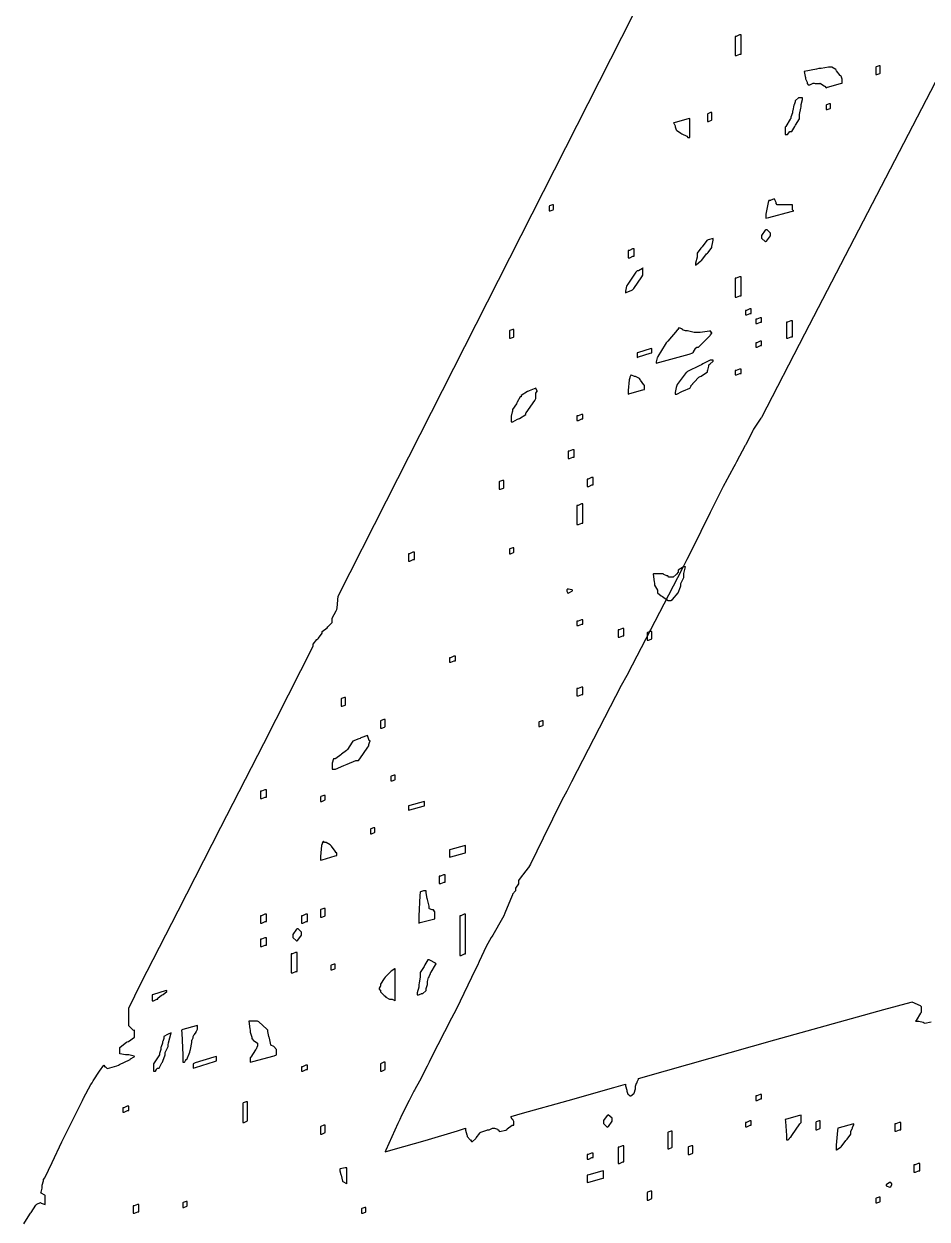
# Model space of a CAD drawing. Extents: x 44 to 313, y 66 to 291.
# Drawn here: x 192.81 to 214.56, y 224.68 to 253.45 of the extents above; entities that cross this region are included whole.
import ezdxf

# ---------------------------------------------------------------- set-up
doc = ezdxf.new("R2010")
doc.units = 0
doc.header["$MEASUREMENT"] = 0

msp = doc.modelspace()

# ---------------------------------------------------------------- linework, layer by layer
at = {"color": 40}
for points in [[(222.02, 266.04), (211.605, 245.984), (210.572, 243.982), (210.555, 243.964), (210.378, 243.699), (210.362, 243.663), (210.344, 243.629), (210.193, 243.328), (210.185, 243.31), (210.175, 243.302), (209.973, 242.914), (209.939, 242.852), (209.903, 242.791), (209.699, 242.404), (209.69, 242.394), (209.646, 242.316), (209.338, 241.689), (208.889, 240.779), (208.774, 240.558), (208.659, 240.338), (207.459, 238.02), (207.327, 237.772), (207.195, 237.526), (205.996, 235.206), (205.882, 234.986), (205.766, 234.765), (205.317, 233.857), (205.008, 233.23), (204.964, 233.15), (204.954, 233.142), (204.84, 232.992), (204.823, 232.974), (204.806, 232.958), (204.717, 232.838), (204.717, 232.797), (204.717, 232.753), (204.647, 232.654), (204.647, 232.621), (204.647, 232.587), (204.575, 232.508), (204.575, 232.481), (204.566, 232.472), (204.391, 232.049), (204.365, 231.987), (204.337, 231.925), (204.099, 231.52), (204.082, 231.492), (204.064, 231.466), (203.944, 231.246), (203.773, 230.885), (203.729, 230.787), (203.685, 230.699), (203.217, 229.729), (203.164, 229.622), (203.11, 229.518), (202.609, 228.548), (202.565, 228.46), (202.521, 228.363), (202.335, 228.005), (202.22, 227.806), (202.212, 227.788), (202.202, 227.762), (202.088, 227.542), (201.903, 227.181), (201.859, 227.083), (201.815, 226.986), (201.523, 226.343), (201.506, 226.307), (201.699, 226.361), (202.476, 226.577), (203.252, 226.81), (203.447, 226.872), (203.447, 226.828), (203.473, 226.713), (203.483, 226.696), (203.483, 226.669), (203.553, 226.59), (203.553, 226.59), (203.561, 226.59), (203.589, 226.554), (203.589, 226.554), (203.615, 226.554), (203.684, 226.616), (203.693, 226.624), (203.702, 226.642), (203.79, 226.749), (203.799, 226.766), (203.816, 226.775), (203.958, 226.828), (203.976, 226.836), (204.01, 226.836), (204.09, 226.872), (204.118, 226.872), (204.144, 226.872), (204.213, 226.846), (204.222, 226.836), (204.231, 226.836), (204.258, 226.8), (204.258, 226.8), (204.266, 226.792), (204.417, 226.828), (204.435, 226.836), (204.451, 226.854), (204.571, 226.942), (204.611, 226.942), (204.611, 226.96), (204.611, 227), (204.611, 227.013), (204.611, 227.031), (204.584, 227.083), (204.575, 227.083), (204.566, 227.083), (204.541, 227.137), (204.541, 227.153), (204.814, 227.233), (205.916, 227.542), (207.018, 227.852), (207.293, 227.93), (207.293, 227.896), (207.327, 227.788), (207.327, 227.788), (207.327, 227.762), (207.353, 227.692), (207.363, 227.682), (207.371, 227.682), (207.397, 227.648), (207.397, 227.648), (207.424, 227.648), (207.494, 227.71), (207.504, 227.718), (207.504, 227.718), (207.54, 227.824), (207.54, 227.858), (207.54, 227.886), (207.564, 227.957), (207.574, 227.965), (207.574, 227.992), (207.61, 228.051), (207.61, 228.071), (208.262, 228.257), (210.889, 229.003), (213.519, 229.729), (214.172, 229.905), (214.188, 229.915), (214.391, 229.827), (214.419, 229.799), (214.419, 229.783), (214.419, 229.742), (214.419, 229.729), (214.419, 229.712), (214.419, 229.672), (214.419, 229.658), (214.401, 229.642), (214.295, 229.464), (214.277, 229.446), (214.277, 229.446), (214.313, 229.446), (214.313, 229.446), (214.357, 229.446), (214.461, 229.421), (214.489, 229.412), (214.505, 229.403), (214.656, 229.43)], [(192.81, 224.571), (192.951, 224.8), (192.969, 224.826), (192.986, 224.844), (193.1, 225.02), (193.11, 225.036), (193.118, 225.046), (193.208, 225.082), (193.216, 225.072), (193.225, 225.064), (193.322, 225.036), (193.322, 225.036), (193.322, 225.09), (193.322, 225.21), (193.322, 225.249), (193.313, 225.258), (193.225, 225.311), (193.216, 225.319), (193.225, 225.329), (193.252, 225.428), (193.252, 225.461), (193.252, 225.505), (193.286, 225.604), (193.286, 225.637), (193.313, 225.681), (193.493, 226.044), (193.727, 226.545), (193.781, 226.66), (193.842, 226.784), (194.076, 227.251), (194.222, 227.543), (194.24, 227.578), (194.248, 227.595), (194.423, 227.921), (194.451, 227.965), (194.477, 228.009), (194.631, 228.243), (194.733, 228.388), (194.733, 228.388), (194.733, 228.388), (194.759, 228.353), (194.769, 228.353), (194.777, 228.353), (194.804, 228.317), (194.804, 228.317), (194.82, 228.309), (195.05, 228.371), (195.086, 228.388), (195.112, 228.406), (195.351, 228.521), (195.369, 228.53), (195.377, 228.539), (195.465, 228.592), (195.475, 228.6), (195.465, 228.61), (195.34, 228.636), (195.298, 228.636), (195.254, 228.636), (195.122, 228.662), (195.122, 228.67), (195.122, 228.688), (195.122, 228.728), (195.122, 228.74), (195.122, 228.758), (195.122, 228.8), (195.122, 228.812), (195.13, 228.822), (195.281, 228.945), (195.298, 228.953), (195.325, 228.962), (195.475, 229.062), (195.475, 229.093), (195.475, 229.111), (195.475, 229.152), (195.475, 229.165), (195.475, 229.183), (195.475, 229.223), (195.475, 229.235), (195.453, 229.228), (195.333, 229.34), (195.333, 229.376), (195.333, 229.43), (195.333, 229.549), (195.333, 229.588), (195.333, 229.632), (195.333, 229.731), (195.333, 229.765), (195.629, 230.352), (196.523, 232.108), (197.556, 234.122), (198.586, 236.135), (199.482, 237.892), (199.778, 238.478), (199.778, 238.522), (199.867, 238.638), (199.885, 238.654), (199.901, 238.672), (199.989, 238.792), (199.989, 238.831), (199.989, 238.831), (200.113, 238.92), (200.131, 238.937), (200.148, 238.955), (200.237, 239.047), (200.237, 239.077), (200.237, 239.149), (200.332, 239.325), (200.342, 239.36), (200.35, 239.396), (200.378, 239.677), (200.378, 239.677), (201.541, 241.97), (213.148, 264.84)]]:
    msp.add_lwpolyline(points, dxfattribs=at)
for points in [[(209.939, 252.695), (209.973, 252.695), (210.052, 252.729), (210.079, 252.729), (210.079, 252.845), (210.079, 253.103), (210.079, 253.188), (210.043, 253.188), (209.965, 253.154), (209.939, 253.154), (209.939, 253.039), (209.939, 252.782), (209.939, 252.695)], [(211.596, 252.306), (211.596, 252.306), (211.621, 252.184), (211.631, 252.166), (211.631, 252.131), (211.667, 252.052), (211.667, 252.024), (211.667, 252.016), (211.693, 251.99), (211.703, 251.99), (211.737, 251.99), (211.816, 252.024), (211.843, 252.024), (211.86, 252.016), (211.974, 252.016), (211.983, 252.024), (211.992, 252.016), (212.08, 251.963), (212.09, 251.954), (212.098, 251.954), (212.126, 251.919), (212.126, 251.919), (212.16, 251.929), (212.477, 252.016), (212.513, 252.024), (212.513, 252.042), (212.513, 252.083), (212.513, 252.096), (212.513, 252.122), (212.487, 252.192), (212.478, 252.2), (212.469, 252.21), (212.38, 252.326), (212.372, 252.342), (212.363, 252.36), (212.266, 252.413), (212.266, 252.413), (212.186, 252.413), (212.009, 252.377), (211.949, 252.377), (211.895, 252.368), (211.596, 252.306), (211.596, 252.306)], [(213.324, 252.236), (213.35, 252.236), (213.421, 252.264), (213.431, 252.272), (213.431, 252.316), (213.431, 252.415), (213.431, 252.448), (213.403, 252.448), (213.333, 252.422), (213.324, 252.413), (213.324, 252.368), (213.324, 252.269), (213.324, 252.236)], [(211.49, 251.671), (211.463, 251.671), (211.393, 251.611), (211.384, 251.601), (211.384, 251.575), (211.358, 251.504), (211.35, 251.495), (211.35, 251.495), (211.322, 251.372), (211.314, 251.354), (211.314, 251.31), (211.278, 251.211), (211.278, 251.178), (211.26, 251.161), (211.154, 250.983), (211.138, 250.965), (211.138, 250.921), (211.138, 250.822), (211.138, 250.789), (211.138, 250.789), (211.173, 250.789), (211.173, 250.789), (211.2, 250.789), (211.257, 250.861), (211.278, 250.861), (211.304, 250.861), (211.375, 250.985), (211.384, 251.001), (211.393, 251.019), (211.49, 251.165), (211.49, 251.214), (211.49, 251.275), (211.516, 251.426), (211.526, 251.46), (211.526, 251.514), (211.56, 251.633), (211.56, 251.671), (211.56, 251.671), (211.507, 251.671), (211.49, 251.671)], [(212.126, 251.39), (212.152, 251.39), (212.222, 251.416), (212.232, 251.424), (212.232, 251.452), (212.232, 251.511), (212.232, 251.531), (212.204, 251.531), (212.134, 251.504), (212.126, 251.495), (212.126, 251.468), (212.126, 251.411), (212.126, 251.39)], [(208.492, 251.001), (208.492, 250.975), (208.518, 250.905), (208.528, 250.895), (208.536, 250.887), (208.623, 250.835), (208.632, 250.825), (208.65, 250.808), (208.774, 250.755), (208.774, 250.755), (208.774, 250.755), (208.799, 250.719), (208.808, 250.719), (208.808, 250.719), (208.844, 250.719), (208.844, 250.719), (208.844, 250.835), (208.844, 251.092), (208.844, 251.178), (208.808, 251.17), (208.49, 251.081), (208.456, 251.072), (208.464, 251.063), (208.492, 251.001), (208.492, 251.001)], [(209.267, 251.108), (209.294, 251.108), (209.364, 251.134), (209.374, 251.142), (209.374, 251.186), (209.374, 251.285), (209.374, 251.318), (209.346, 251.318), (209.276, 251.293), (209.267, 251.284), (209.267, 251.24), (209.267, 251.141), (209.267, 251.108)], [(210.679, 248.779), (210.749, 248.797), (211.288, 248.938), (211.35, 248.955), (211.34, 248.955), (211.314, 248.982), (211.314, 248.991), (211.314, 249.018), (211.314, 249.078), (211.314, 249.097), (211.27, 249.097), (211.171, 249.097), (211.138, 249.097), (211.093, 249.097), (210.961, 249.097), (210.961, 249.097), (210.952, 249.097), (210.925, 249.131), (210.925, 249.131), (210.925, 249.159), (210.891, 249.218), (210.891, 249.238), (210.863, 249.238), (210.793, 249.211), (210.785, 249.202), (210.785, 249.202), (210.749, 249.202), (210.749, 249.202), (210.731, 249.157), (210.679, 248.874), (210.679, 248.779)], [(205.457, 248.955), (205.484, 248.955), (205.554, 248.982), (205.563, 248.991), (205.563, 249.018), (205.563, 249.078), (205.563, 249.097), (205.536, 249.097), (205.466, 249.071), (205.457, 249.061), (205.457, 249.035), (205.457, 248.976), (205.457, 248.955)], [(209.267, 248.249), (209.258, 248.241), (209.144, 248.091), (209.127, 248.073), (209.109, 248.056), (209.021, 247.937), (209.021, 247.897), (209.021, 247.836), (208.985, 247.697), (208.985, 247.65), (209.003, 247.66), (209.109, 247.748), (209.127, 247.756), (209.135, 247.766), (209.249, 247.916), (209.267, 247.933), (209.284, 247.951), (209.374, 248.07), (209.374, 248.109), (209.382, 248.127), (209.41, 248.247), (209.41, 248.285), (209.41, 248.285), (209.284, 248.259), (209.267, 248.249)], [(210.679, 248.496), (210.661, 248.488), (210.572, 248.363), (210.572, 248.32), (210.572, 248.293), (210.665, 248.21), (210.679, 248.215), (210.695, 248.225), (210.785, 248.35), (210.785, 248.392), (210.785, 248.418), (210.705, 248.496), (210.679, 248.496)], [(207.363, 247.826), (207.397, 247.826), (207.476, 247.862), (207.504, 247.862), (207.504, 247.906), (207.504, 248.006), (207.504, 248.039), (207.468, 248.039), (207.389, 248.003), (207.363, 248.003), (207.363, 247.959), (207.363, 247.86), (207.363, 247.826)], [(207.574, 247.51), (207.548, 247.475), (207.353, 247.192), (207.327, 247.157), (207.318, 247.139), (207.293, 247.02), (207.293, 246.98), (207.309, 246.99), (207.451, 247.042), (207.469, 247.051), (207.495, 247.086), (207.688, 247.369), (207.716, 247.403), (207.716, 247.448), (207.716, 247.547), (207.716, 247.58), (207.706, 247.563), (207.607, 247.51), (207.574, 247.51)], [(209.939, 246.874), (209.973, 246.874), (210.052, 246.908), (210.079, 246.908), (210.079, 247.025), (210.079, 247.282), (210.079, 247.367), (210.043, 247.367), (209.965, 247.333), (209.939, 247.333), (209.939, 247.219), (209.939, 246.961), (209.939, 246.874)], [(210.185, 246.451), (210.22, 246.451), (210.298, 246.485), (210.326, 246.485), (210.326, 246.513), (210.326, 246.572), (210.326, 246.592), (210.29, 246.592), (210.211, 246.556), (210.185, 246.556), (210.185, 246.53), (210.185, 246.472), (210.185, 246.451)], [(210.432, 246.239), (210.467, 246.239), (210.545, 246.275), (210.572, 246.275), (210.572, 246.301), (210.572, 246.36), (210.572, 246.379), (210.537, 246.379), (210.458, 246.345), (210.432, 246.345), (210.432, 246.319), (210.432, 246.26), (210.432, 246.239)], [(211.173, 245.886), (211.208, 245.886), (211.286, 245.922), (211.314, 245.922), (211.314, 246.02), (211.314, 246.237), (211.314, 246.309), (211.278, 246.309), (211.2, 246.275), (211.173, 246.275), (211.173, 246.178), (211.173, 245.959), (211.173, 245.886)], [(204.505, 245.886), (204.531, 245.886), (204.602, 245.914), (204.611, 245.922), (204.611, 245.966), (204.611, 246.065), (204.611, 246.098), (204.584, 246.098), (204.513, 246.072), (204.505, 246.063), (204.505, 246.018), (204.505, 245.919), (204.505, 245.886)], [(208.562, 246.098), (208.544, 246.081), (208.314, 245.816), (208.279, 245.78), (208.253, 245.736), (208.077, 245.445), (208.069, 245.427), (208.059, 245.419), (208.033, 245.32), (208.033, 245.287), (208.121, 245.314), (208.474, 245.411), (208.826, 245.507), (208.915, 245.533), (208.923, 245.543), (208.951, 245.588), (208.951, 245.604), (208.959, 245.604), (208.985, 245.64), (208.985, 245.64), (208.985, 245.649), (209.011, 245.674), (209.021, 245.674), (209.055, 245.674), (209.144, 245.763), (209.161, 245.78), (209.179, 245.798), (209.32, 245.94), (209.338, 245.956), (209.346, 245.966), (209.374, 246.011), (209.374, 246.027), (209.364, 246.027), (209.338, 246.063), (209.338, 246.063), (209.32, 246.054), (209.095, 246.027), (209.021, 246.027), (208.949, 246.027), (208.791, 246.063), (208.738, 246.063), (208.738, 246.063), (208.668, 246.09), (208.668, 246.098), (208.668, 246.108), (208.614, 246.133), (208.598, 246.133), (208.598, 246.133), (208.562, 246.133), (208.562, 246.133), (208.566, 246.129), (208.562, 246.098), (208.562, 246.098)], [(210.432, 245.674), (210.467, 245.674), (210.545, 245.71), (210.572, 245.71), (210.572, 245.737), (210.572, 245.796), (210.572, 245.816), (210.537, 245.816), (210.458, 245.78), (210.432, 245.78), (210.432, 245.754), (210.432, 245.695), (210.432, 245.674)], [(207.574, 245.427), (207.608, 245.437), (207.891, 245.525), (207.927, 245.533), (207.927, 245.561), (207.927, 245.62), (207.927, 245.64), (207.891, 245.631), (207.608, 245.543), (207.574, 245.533), (207.574, 245.507), (207.574, 245.448), (207.574, 245.427)], [(209.41, 245.357), (209.338, 245.357), (209.161, 245.269), (209.127, 245.251), (209.083, 245.234), (208.791, 245.084), (208.774, 245.074), (208.756, 245.066), (208.544, 244.776), (208.528, 244.722), (208.518, 244.705), (208.492, 244.585), (208.492, 244.545), (208.536, 244.545), (208.65, 244.607), (208.668, 244.615), (208.694, 244.625), (208.844, 244.687), (208.844, 244.687), (208.853, 244.697), (208.88, 244.742), (208.88, 244.758), (208.889, 244.758), (208.915, 244.792), (208.915, 244.792), (208.915, 244.802), (208.951, 244.828), (208.951, 244.828), (208.951, 244.828), (209.064, 244.952), (209.091, 244.968), (209.117, 244.978), (209.267, 245.077), (209.267, 245.11), (209.276, 245.12), (209.303, 245.219), (209.303, 245.251), (209.33, 245.261), (209.41, 245.334), (209.41, 245.357)], [(209.939, 245.004), (209.973, 245.004), (210.052, 245.04), (210.079, 245.04), (210.079, 245.066), (210.079, 245.126), (210.079, 245.145), (210.043, 245.145), (209.965, 245.11), (209.939, 245.11), (209.939, 245.084), (209.939, 245.025), (209.939, 245.004)], [(207.363, 244.545), (207.397, 244.555), (207.714, 244.643), (207.75, 244.651), (207.75, 244.679), (207.75, 244.738), (207.75, 244.758), (207.741, 244.767), (207.654, 244.881), (207.646, 244.898), (207.636, 244.916), (207.54, 244.968), (207.54, 244.968), (207.512, 244.968), (207.441, 244.996), (207.433, 245.004), (207.424, 244.996), (207.397, 244.951), (207.397, 244.934), (207.388, 244.89), (207.363, 244.632), (207.363, 244.545)], [(205.14, 244.687), (205.14, 244.687), (204.98, 244.625), (204.964, 244.615), (204.936, 244.607), (204.788, 244.508), (204.788, 244.475), (204.76, 244.475), (204.69, 244.352), (204.681, 244.335), (204.672, 244.308), (204.575, 244.169), (204.575, 244.122), (204.566, 244.114), (204.541, 244.015), (204.541, 243.982), (204.541, 243.955), (204.541, 243.896), (204.541, 243.876), (204.585, 243.876), (204.699, 243.938), (204.717, 243.946), (204.743, 243.955), (204.894, 244.055), (204.894, 244.086), (204.902, 244.096), (205.113, 244.387), (205.14, 244.439), (205.14, 244.467), (205.14, 244.526), (205.14, 244.545), (205.14, 244.563), (205.166, 244.615), (205.176, 244.615), (205.166, 244.615), (205.14, 244.687), (205.14, 244.687)], [(206.128, 243.91), (206.163, 243.91), (206.241, 243.946), (206.269, 243.946), (206.269, 243.973), (206.269, 244.033), (206.269, 244.052), (206.233, 244.052), (206.155, 244.016), (206.128, 244.016), (206.128, 243.99), (206.128, 243.931), (206.128, 243.91)], [(205.916, 242.994), (205.951, 242.994), (206.03, 243.028), (206.058, 243.028), (206.058, 243.072), (206.058, 243.171), (206.058, 243.204), (206.022, 243.204), (205.942, 243.17), (205.916, 243.17), (205.916, 243.126), (205.916, 243.027), (205.916, 242.994)], [(206.375, 242.322), (206.41, 242.322), (206.488, 242.358), (206.515, 242.358), (206.515, 242.402), (206.515, 242.502), (206.515, 242.535), (206.48, 242.535), (206.401, 242.499), (206.375, 242.499), (206.375, 242.455), (206.375, 242.356), (206.375, 242.322)], [(204.258, 242.252), (204.284, 242.252), (204.355, 242.28), (204.365, 242.288), (204.365, 242.332), (204.365, 242.431), (204.365, 242.465), (204.337, 242.465), (204.266, 242.438), (204.258, 242.429), (204.258, 242.384), (204.258, 242.285), (204.258, 242.252)], [(206.128, 241.406), (206.163, 241.406), (206.241, 241.44), (206.269, 241.44), (206.269, 241.556), (206.269, 241.814), (206.269, 241.899), (206.233, 241.899), (206.155, 241.865), (206.128, 241.865), (206.128, 241.75), (206.128, 241.493), (206.128, 241.406)], [(204.505, 240.701), (204.531, 240.701), (204.602, 240.727), (204.611, 240.735), (204.611, 240.763), (204.611, 240.822), (204.611, 240.841), (204.584, 240.841), (204.513, 240.816), (204.505, 240.807), (204.505, 240.78), (204.505, 240.721), (204.505, 240.701)], [(202.071, 240.524), (202.106, 240.524), (202.184, 240.558), (202.212, 240.558), (202.212, 240.603), (202.212, 240.702), (202.212, 240.735), (202.176, 240.735), (202.098, 240.701), (202.071, 240.701), (202.071, 240.657), (202.071, 240.557), (202.071, 240.524)], [(207.963, 240.206), (207.963, 240.206), (207.989, 240.023), (207.998, 239.995), (207.998, 239.943), (208.069, 239.823), (208.069, 239.783), (208.069, 239.757), (208.157, 239.686), (208.175, 239.677), (208.191, 239.668), (208.306, 239.582), (208.315, 239.572), (208.315, 239.572), (208.351, 239.572), (208.351, 239.572), (208.351, 239.572), (208.385, 239.572), (208.385, 239.572), (208.43, 239.598), (208.562, 239.761), (208.623, 239.907), (208.632, 239.925), (208.632, 239.987), (208.704, 240.126), (208.704, 240.171), (208.704, 240.225), (208.738, 240.382), (208.738, 240.382), (208.694, 240.382), (208.562, 240.304), (208.562, 240.278), (208.562, 240.26), (208.528, 240.206), (208.528, 240.206), (208.518, 240.198), (208.445, 240.135), (208.421, 240.135), (208.421, 240.135), (208.385, 240.135), (208.385, 240.135), (208.385, 240.135), (208.351, 240.135), (208.351, 240.135), (208.341, 240.135), (208.315, 240.171), (208.315, 240.171), (208.288, 240.171), (208.218, 240.198), (208.209, 240.206), (208.2, 240.216), (207.971, 240.216), (207.963, 240.206)], [(205.916, 239.853), (205.907, 239.853), (205.882, 239.828), (205.882, 239.819), (205.882, 239.802), (205.907, 239.748), (205.916, 239.748), (205.933, 239.758), (206.022, 239.804), (206.022, 239.819), (206.013, 239.828), (205.916, 239.848), (205.916, 239.853)], [(206.128, 238.971), (206.163, 238.971), (206.241, 239.007), (206.269, 239.007), (206.269, 239.034), (206.269, 239.094), (206.269, 239.113), (206.233, 239.113), (206.155, 239.077), (206.128, 239.077), (206.128, 239.051), (206.128, 238.992), (206.128, 238.971)], [(207.117, 238.69), (207.151, 238.69), (207.229, 238.724), (207.257, 238.724), (207.257, 238.768), (207.257, 238.868), (207.257, 238.901), (207.221, 238.901), (207.143, 238.867), (207.117, 238.867), (207.117, 238.822), (207.117, 238.723), (207.117, 238.69)], [(207.822, 238.618), (207.848, 238.618), (207.917, 238.646), (207.927, 238.654), (207.927, 238.698), (207.927, 238.797), (207.927, 238.831), (207.9, 238.831), (207.83, 238.804), (207.822, 238.795), (207.822, 238.75), (207.822, 238.651), (207.822, 238.618)], [(203.06, 238.089), (203.094, 238.089), (203.172, 238.125), (203.2, 238.125), (203.2, 238.153), (203.2, 238.212), (203.2, 238.231), (203.164, 238.231), (203.086, 238.195), (203.06, 238.195), (203.06, 238.169), (203.06, 238.11), (203.06, 238.089)], [(206.128, 237.279), (206.163, 237.279), (206.241, 237.313), (206.269, 237.313), (206.269, 237.357), (206.269, 237.456), (206.269, 237.49), (206.233, 237.49), (206.155, 237.455), (206.128, 237.455), (206.128, 237.411), (206.128, 237.312), (206.128, 237.279)], [(200.448, 237.031), (200.474, 237.031), (200.545, 237.059), (200.554, 237.067), (200.554, 237.111), (200.554, 237.21), (200.554, 237.243), (200.527, 237.243), (200.456, 237.217), (200.448, 237.207), (200.448, 237.163), (200.448, 237.064), (200.448, 237.031)], [(201.4, 236.502), (201.427, 236.502), (201.497, 236.529), (201.506, 236.538), (201.506, 236.582), (201.506, 236.681), (201.506, 236.714), (201.479, 236.714), (201.409, 236.688), (201.4, 236.678), (201.4, 236.634), (201.4, 236.535), (201.4, 236.502)], [(205.21, 236.538), (205.237, 236.538), (205.307, 236.565), (205.317, 236.573), (205.317, 236.6), (205.317, 236.659), (205.317, 236.678), (205.289, 236.678), (205.219, 236.653), (205.21, 236.644), (205.21, 236.618), (205.21, 236.558), (205.21, 236.538)], [(201.083, 236.325), (201.083, 236.325), (200.924, 236.265), (200.907, 236.255), (200.879, 236.247), (200.731, 236.185), (200.731, 236.185), (200.713, 236.168), (200.606, 235.99), (200.59, 235.972), (200.58, 235.964), (200.456, 235.877), (200.448, 235.868), (200.438, 235.859), (200.324, 235.771), (200.308, 235.762), (200.308, 235.762), (200.272, 235.762), (200.272, 235.762), (200.262, 235.762), (200.237, 235.656), (200.237, 235.62), (200.237, 235.593), (200.237, 235.536), (200.237, 235.515), (200.316, 235.515), (200.51, 235.603), (200.554, 235.62), (200.598, 235.638), (200.802, 235.726), (200.871, 235.726), (200.897, 235.762), (201.091, 236.044), (201.119, 236.079), (201.119, 236.106), (201.144, 236.177), (201.154, 236.185), (201.126, 236.203), (201.083, 236.325), (201.083, 236.325)], [(201.648, 235.233), (201.675, 235.233), (201.743, 235.259), (201.753, 235.267), (201.753, 235.295), (201.753, 235.354), (201.753, 235.373), (201.727, 235.373), (201.657, 235.348), (201.648, 235.339), (201.648, 235.312), (201.648, 235.253), (201.648, 235.233)], [(198.508, 234.81), (198.542, 234.81), (198.622, 234.844), (198.65, 234.844), (198.65, 234.888), (198.65, 234.987), (198.65, 235.02), (198.614, 235.02), (198.534, 234.986), (198.508, 234.986), (198.508, 234.942), (198.508, 234.842), (198.508, 234.81)], [(199.955, 234.738), (199.981, 234.738), (200.051, 234.765), (200.061, 234.774), (200.061, 234.801), (200.061, 234.86), (200.061, 234.88), (200.033, 234.88), (199.963, 234.854), (199.955, 234.844), (199.955, 234.818), (199.955, 234.758), (199.955, 234.738)], [(202.071, 234.527), (202.106, 234.537), (202.423, 234.625), (202.458, 234.633), (202.458, 234.659), (202.458, 234.719), (202.458, 234.738), (202.423, 234.73), (202.106, 234.643), (202.071, 234.633), (202.071, 234.607), (202.071, 234.547), (202.071, 234.527)], [(201.154, 233.962), (201.18, 233.962), (201.25, 233.989), (201.26, 233.998), (201.26, 234.025), (201.26, 234.085), (201.26, 234.104), (201.232, 234.104), (201.162, 234.078), (201.154, 234.068), (201.154, 234.042), (201.154, 233.983), (201.154, 233.962)], [(199.955, 233.327), (199.989, 233.336), (200.306, 233.425), (200.342, 233.433), (200.342, 233.451), (200.342, 233.491), (200.342, 233.503), (200.332, 233.503), (200.308, 233.539), (200.308, 233.539), (200.308, 233.539), (200.218, 233.663), (200.201, 233.679), (200.183, 233.697), (200.091, 233.751), (200.061, 233.751), (200.051, 233.751), (200.025, 233.785), (200.025, 233.785), (200.015, 233.777), (199.989, 233.732), (199.989, 233.715), (199.979, 233.681), (199.955, 233.416), (199.955, 233.327)], [(203.06, 233.398), (203.094, 233.408), (203.411, 233.495), (203.447, 233.503), (203.447, 233.547), (203.447, 233.646), (203.447, 233.679), (203.411, 233.671), (203.094, 233.584), (203.06, 233.575), (203.06, 233.531), (203.06, 233.431), (203.06, 233.398)], [(202.811, 232.763), (202.846, 232.763), (202.926, 232.797), (202.953, 232.797), (202.953, 232.841), (202.953, 232.941), (202.953, 232.974), (202.917, 232.974), (202.838, 232.94), (202.811, 232.94), (202.811, 232.895), (202.811, 232.796), (202.811, 232.763)], [(202.318, 231.811), (202.353, 231.821), (202.671, 231.907), (202.707, 231.915), (202.707, 231.96), (202.707, 232.059), (202.707, 232.092), (202.697, 232.092), (202.671, 232.128), (202.671, 232.128), (202.643, 232.128), (202.573, 232.155), (202.565, 232.164), (202.565, 232.217), (202.539, 232.348), (202.53, 232.374), (202.521, 232.402), (202.494, 232.541), (202.494, 232.587), (202.494, 232.587), (202.458, 232.587), (202.458, 232.587), (202.432, 232.587), (202.362, 232.561), (202.354, 232.551), (202.344, 232.472), (202.318, 231.976), (202.318, 231.811)], [(198.508, 231.811), (198.542, 231.811), (198.622, 231.845), (198.65, 231.845), (198.65, 231.889), (198.65, 231.988), (198.65, 232.022), (198.614, 232.022), (198.534, 231.987), (198.508, 231.987), (198.508, 231.943), (198.508, 231.844), (198.508, 231.811)], [(199.496, 231.811), (199.53, 231.811), (199.609, 231.845), (199.636, 231.845), (199.636, 231.889), (199.636, 231.988), (199.636, 232.022), (199.601, 232.022), (199.522, 231.987), (199.496, 231.987), (199.496, 231.943), (199.496, 231.844), (199.496, 231.811)], [(199.955, 231.951), (199.981, 231.951), (200.051, 231.979), (200.061, 231.987), (200.061, 232.031), (200.061, 232.131), (200.061, 232.164), (200.033, 232.164), (199.963, 232.137), (199.955, 232.128), (199.955, 232.084), (199.955, 231.985), (199.955, 231.951)], [(203.306, 231.033), (203.34, 231.033), (203.419, 231.069), (203.447, 231.069), (203.447, 231.308), (203.447, 231.844), (203.447, 232.022), (203.411, 232.022), (203.332, 231.987), (203.306, 231.987), (203.306, 231.749), (203.306, 231.213), (203.306, 231.033)], [(199.39, 231.669), (199.372, 231.661), (199.283, 231.535), (199.283, 231.492), (199.283, 231.466), (199.376, 231.381), (199.39, 231.386), (199.406, 231.396), (199.496, 231.521), (199.496, 231.563), (199.496, 231.59), (199.416, 231.669), (199.39, 231.669)], [(198.508, 231.246), (198.542, 231.246), (198.622, 231.282), (198.65, 231.282), (198.65, 231.326), (198.65, 231.425), (198.65, 231.458), (198.614, 231.458), (198.534, 231.422), (198.508, 231.422), (198.508, 231.378), (198.508, 231.279), (198.508, 231.246)], [(199.249, 230.61), (199.283, 230.61), (199.362, 230.646), (199.39, 230.646), (199.39, 230.762), (199.39, 231.02), (199.39, 231.105), (199.354, 231.105), (199.275, 231.069), (199.249, 231.069), (199.249, 230.955), (199.249, 230.697), (199.249, 230.61)], [(200.201, 230.681), (200.227, 230.681), (200.298, 230.709), (200.308, 230.717), (200.308, 230.744), (200.308, 230.803), (200.308, 230.823), (200.28, 230.823), (200.21, 230.797), (200.201, 230.787), (200.201, 230.761), (200.201, 230.701), (200.201, 230.681)], [(202.565, 230.929), (202.537, 230.929), (202.467, 230.805), (202.458, 230.787), (202.449, 230.761), (202.354, 230.623), (202.354, 230.576), (202.354, 230.514), (202.326, 230.364), (202.318, 230.328), (202.318, 230.268), (202.282, 230.128), (202.282, 230.081), (202.309, 230.081), (202.379, 230.109), (202.388, 230.117), (202.414, 230.117), (202.485, 230.179), (202.494, 230.188), (202.494, 230.232), (202.53, 230.331), (202.53, 230.364), (202.53, 230.4), (202.555, 230.496), (202.565, 230.504), (202.565, 230.532), (202.601, 230.591), (202.601, 230.61), (202.617, 230.628), (202.723, 230.806), (202.741, 230.823), (202.723, 230.841), (202.581, 230.921), (202.565, 230.929)], [(201.4, 230.188), (201.4, 230.153), (201.488, 230.065), (201.506, 230.047), (201.523, 230.029), (201.617, 229.975), (201.648, 229.975), (201.675, 229.975), (201.743, 229.95), (201.753, 229.941), (201.753, 230.135), (201.753, 230.572), (201.753, 230.717), (201.743, 230.709), (201.657, 230.656), (201.648, 230.646), (201.648, 230.646), (201.523, 230.522), (201.506, 230.504), (201.488, 230.478), (201.4, 230.341), (201.4, 230.294), (201.391, 230.285), (201.366, 230.24), (201.366, 230.223), (201.366, 230.223), (201.4, 230.197), (201.4, 230.188)], [(195.898, 229.941), (195.932, 229.941), (196.011, 229.975), (196.038, 229.975), (196.038, 230.003), (196.126, 230.073), (196.144, 230.081), (196.161, 230.091), (196.251, 230.164), (196.251, 230.188), (196.215, 230.179), (195.932, 230.091), (195.898, 230.081), (195.898, 230.047), (195.898, 229.968), (195.898, 229.941)], [(196.638, 228.46), (196.638, 228.46), (196.674, 228.46), (196.674, 228.46), (196.682, 228.469), (196.71, 228.515), (196.71, 228.53), (196.736, 228.53), (196.804, 228.706), (196.814, 228.74), (196.822, 228.768), (196.85, 228.933), (196.85, 228.989), (196.858, 228.998), (196.886, 229.044), (196.886, 229.059), (196.886, 229.077), (196.911, 229.129), (196.92, 229.129), (196.92, 229.129), (196.956, 229.183), (196.956, 229.199), (196.964, 229.209), (196.99, 229.254), (196.99, 229.27), (196.99, 229.288), (196.99, 229.329), (196.99, 229.342), (196.955, 229.333), (196.638, 229.245), (196.603, 229.235), (196.612, 229.157), (196.638, 228.635), (196.638, 228.46)], [(198.402, 228.776), (198.384, 228.76), (198.278, 228.582), (198.261, 228.564), (198.261, 228.538), (198.261, 228.48), (198.261, 228.46), (198.322, 228.477), (198.834, 228.618), (198.896, 228.636), (198.896, 228.662), (198.896, 228.721), (198.896, 228.74), (198.896, 228.765), (198.825, 228.838), (198.754, 228.872), (198.754, 228.883), (198.754, 228.883), (198.728, 229.042), (198.72, 229.059), (198.71, 229.077), (198.684, 229.197), (198.684, 229.235), (198.657, 229.253), (198.464, 229.43), (198.438, 229.446), (198.41, 229.446), (198.351, 229.446), (198.331, 229.446), (198.304, 229.446), (198.225, 229.446), (198.225, 229.446), (198.225, 229.446), (198.252, 229.263), (198.261, 229.235), (198.261, 229.183), (198.297, 229.063), (198.297, 229.023), (198.305, 229.023), (198.331, 228.989), (198.331, 228.989), (198.34, 228.98), (198.428, 228.927), (198.438, 228.917), (198.438, 228.901), (198.438, 228.86), (198.438, 228.847), (198.428, 228.838), (198.402, 228.776), (198.402, 228.776)], [(196.357, 229.165), (196.357, 229.165), (196.269, 229.125), (196.18, 229.076), (196.18, 229.059), (196.18, 229.033), (196.153, 228.962), (196.144, 228.953), (196.144, 228.918), (196.117, 228.83), (196.108, 228.812), (196.108, 228.768), (196.074, 228.669), (196.074, 228.636), (196.056, 228.618), (195.95, 228.442), (195.932, 228.424), (195.932, 228.38), (195.932, 228.28), (195.932, 228.247), (195.932, 228.247), (195.968, 228.247), (195.968, 228.247), (195.976, 228.247), (196.004, 228.283), (196.004, 228.283), (196.004, 228.293), (196.029, 228.317), (196.038, 228.317), (196.064, 228.317), (196.135, 228.442), (196.144, 228.46), (196.153, 228.486), (196.215, 228.636), (196.215, 228.636), (196.215, 228.698), (196.285, 228.837), (196.285, 228.883), (196.293, 228.927), (196.357, 229.165), (196.357, 229.165)], [(196.886, 228.317), (196.946, 228.335), (197.396, 228.477), (197.449, 228.494), (197.449, 228.521), (197.449, 228.581), (197.449, 228.6), (197.387, 228.583), (196.938, 228.442), (196.886, 228.424), (196.886, 228.398), (196.886, 228.338), (196.886, 228.317)], [(201.4, 228.247), (201.427, 228.247), (201.497, 228.275), (201.506, 228.283), (201.506, 228.327), (201.506, 228.426), (201.506, 228.46), (201.479, 228.46), (201.409, 228.433), (201.4, 228.424), (201.4, 228.38), (201.4, 228.28), (201.4, 228.247)], [(199.496, 228.247), (199.53, 228.247), (199.609, 228.283), (199.636, 228.283), (199.636, 228.309), (199.636, 228.369), (199.636, 228.388), (199.601, 228.388), (199.522, 228.353), (199.496, 228.353), (199.496, 228.327), (199.496, 228.268), (199.496, 228.247)], [(210.432, 227.542), (210.467, 227.542), (210.545, 227.578), (210.572, 227.578), (210.572, 227.604), (210.572, 227.663), (210.572, 227.682), (210.537, 227.682), (210.458, 227.648), (210.432, 227.648), (210.432, 227.622), (210.432, 227.562), (210.432, 227.542)], [(195.192, 227.259), (195.227, 227.259), (195.305, 227.295), (195.333, 227.295), (195.333, 227.323), (195.333, 227.382), (195.333, 227.401), (195.297, 227.401), (195.218, 227.365), (195.192, 227.365), (195.192, 227.339), (195.192, 227.28), (195.192, 227.259)], [(198.085, 227.013), (198.111, 227.013), (198.181, 227.04), (198.191, 227.048), (198.191, 227.163), (198.191, 227.42), (198.191, 227.506), (198.163, 227.506), (198.093, 227.481), (198.085, 227.471), (198.085, 227.357), (198.085, 227.099), (198.085, 227.013)], [(206.868, 227.189), (206.851, 227.181), (206.764, 227.055), (206.764, 227.013), (206.764, 226.986), (206.854, 226.901), (206.868, 226.906), (206.886, 226.916), (206.974, 227.041), (206.974, 227.083), (206.974, 227.11), (206.881, 227.196), (206.868, 227.189)], [(210.185, 226.906), (210.22, 226.906), (210.298, 226.942), (210.326, 226.942), (210.326, 226.97), (210.326, 227.029), (210.326, 227.048), (210.29, 227.048), (210.211, 227.013), (210.185, 227.013), (210.185, 226.986), (210.185, 226.927), (210.185, 226.906)], [(211.173, 226.59), (211.173, 226.59), (211.208, 226.59), (211.208, 226.59), (211.216, 226.59), (211.244, 226.624), (211.244, 226.624), (211.244, 226.634), (211.268, 226.66), (211.278, 226.66), (211.304, 226.696), (211.498, 226.978), (211.526, 227.013), (211.526, 227.057), (211.526, 227.156), (211.526, 227.189), (211.49, 227.181), (211.172, 227.093), (211.138, 227.083), (211.146, 227.031), (211.173, 226.7), (211.173, 226.59)], [(211.879, 226.836), (211.905, 226.836), (211.974, 226.864), (211.983, 226.872), (211.983, 226.916), (211.983, 227.015), (211.983, 227.048), (211.957, 227.048), (211.887, 227.022), (211.879, 227.013), (211.879, 226.968), (211.879, 226.869), (211.879, 226.836)], [(213.783, 226.8), (213.818, 226.8), (213.896, 226.836), (213.924, 226.836), (213.924, 226.88), (213.924, 226.979), (213.924, 227.013), (213.888, 227.013), (213.809, 226.977), (213.783, 226.977), (213.783, 226.932), (213.783, 226.833), (213.783, 226.8)], [(199.955, 226.73), (199.981, 226.73), (200.051, 226.757), (200.061, 226.766), (200.061, 226.81), (200.061, 226.909), (200.061, 226.942), (200.033, 226.942), (199.963, 226.916), (199.955, 226.906), (199.955, 226.862), (199.955, 226.763), (199.955, 226.73)], [(208.315, 226.377), (208.341, 226.377), (208.412, 226.405), (208.421, 226.413), (208.421, 226.511), (208.421, 226.729), (208.421, 226.8), (208.394, 226.8), (208.323, 226.775), (208.315, 226.766), (208.315, 226.669), (208.315, 226.45), (208.315, 226.377)], [(212.372, 226.343), (212.38, 226.352), (212.469, 226.405), (212.478, 226.413), (212.487, 226.423), (212.601, 226.573), (212.619, 226.59), (212.635, 226.608), (212.725, 226.727), (212.725, 226.766), (212.725, 226.793), (212.751, 226.864), (212.761, 226.872), (212.761, 226.898), (212.795, 226.957), (212.795, 226.977), (212.76, 226.968), (212.442, 226.882), (212.408, 226.872), (212.398, 226.82), (212.372, 226.463), (212.372, 226.343)], [(207.117, 226.024), (207.151, 226.024), (207.229, 226.06), (207.257, 226.06), (207.257, 226.158), (207.257, 226.376), (207.257, 226.447), (207.221, 226.447), (207.143, 226.413), (207.117, 226.413), (207.117, 226.316), (207.117, 226.097), (207.117, 226.024)], [(208.808, 226.237), (208.835, 226.237), (208.905, 226.263), (208.915, 226.271), (208.915, 226.315), (208.915, 226.415), (208.915, 226.447), (208.887, 226.447), (208.817, 226.423), (208.808, 226.413), (208.808, 226.369), (208.808, 226.27), (208.808, 226.237)], [(206.375, 226.131), (206.41, 226.131), (206.488, 226.167), (206.515, 226.167), (206.515, 226.193), (206.515, 226.252), (206.515, 226.271), (206.48, 226.271), (206.401, 226.237), (206.375, 226.237), (206.375, 226.211), (206.375, 226.151), (206.375, 226.131)], [(200.414, 225.884), (200.414, 225.849), (200.438, 225.76), (200.448, 225.742), (200.448, 225.742), (200.484, 225.601), (200.484, 225.601), (200.492, 225.593), (200.58, 225.541), (200.59, 225.531), (200.59, 225.629), (200.59, 225.847), (200.59, 225.918), (200.546, 225.918), (200.422, 225.893), (200.414, 225.884)], [(206.375, 225.565), (206.41, 225.575), (206.728, 225.663), (206.764, 225.672), (206.764, 225.716), (206.764, 225.815), (206.764, 225.848), (206.728, 225.84), (206.41, 225.752), (206.375, 225.742), (206.375, 225.698), (206.375, 225.599), (206.375, 225.565)], [(214.242, 225.814), (214.277, 225.814), (214.355, 225.848), (214.383, 225.848), (214.383, 225.892), (214.383, 225.991), (214.383, 226.024), (214.347, 226.024), (214.268, 225.99), (214.242, 225.99), (214.242, 225.946), (214.242, 225.847), (214.242, 225.814)], [(213.677, 225.565), (213.65, 225.565), (213.571, 225.513), (213.571, 225.495), (213.571, 225.487), (213.659, 225.453), (213.677, 225.461), (213.686, 225.461), (213.713, 225.515), (213.713, 225.531), (213.713, 225.531), (213.686, 225.565), (213.677, 225.565)], [(207.822, 225.142), (207.848, 225.142), (207.917, 225.17), (207.927, 225.178), (207.927, 225.223), (207.927, 225.322), (207.927, 225.355), (207.9, 225.355), (207.83, 225.329), (207.822, 225.319), (207.822, 225.275), (207.822, 225.176), (207.822, 225.142)], [(195.439, 224.826), (195.473, 224.826), (195.552, 224.86), (195.579, 224.86), (195.579, 224.904), (195.579, 225.003), (195.579, 225.036), (195.544, 225.036), (195.465, 225.002), (195.439, 225.002), (195.439, 224.958), (195.439, 224.859), (195.439, 224.826)], [(196.638, 224.966), (196.664, 224.966), (196.734, 224.994), (196.744, 225.002), (196.744, 225.03), (196.744, 225.089), (196.744, 225.108), (196.716, 225.108), (196.646, 225.082), (196.638, 225.072), (196.638, 225.046), (196.638, 224.987), (196.638, 224.966)], [(213.324, 225.072), (213.35, 225.072), (213.421, 225.1), (213.431, 225.108), (213.431, 225.134), (213.431, 225.194), (213.431, 225.213), (213.403, 225.213), (213.333, 225.188), (213.324, 225.178), (213.324, 225.152), (213.324, 225.093), (213.324, 225.072)], [(200.943, 224.826), (200.969, 224.826), (201.038, 224.852), (201.047, 224.86), (201.047, 224.888), (201.047, 224.947), (201.047, 224.966), (201.021, 224.966), (200.951, 224.941), (200.943, 224.932), (200.943, 224.905), (200.943, 224.846), (200.943, 224.826)]]:
    msp.add_lwpolyline(points, close=True, dxfattribs=at)

doc.saveas('drawing.dxf')
